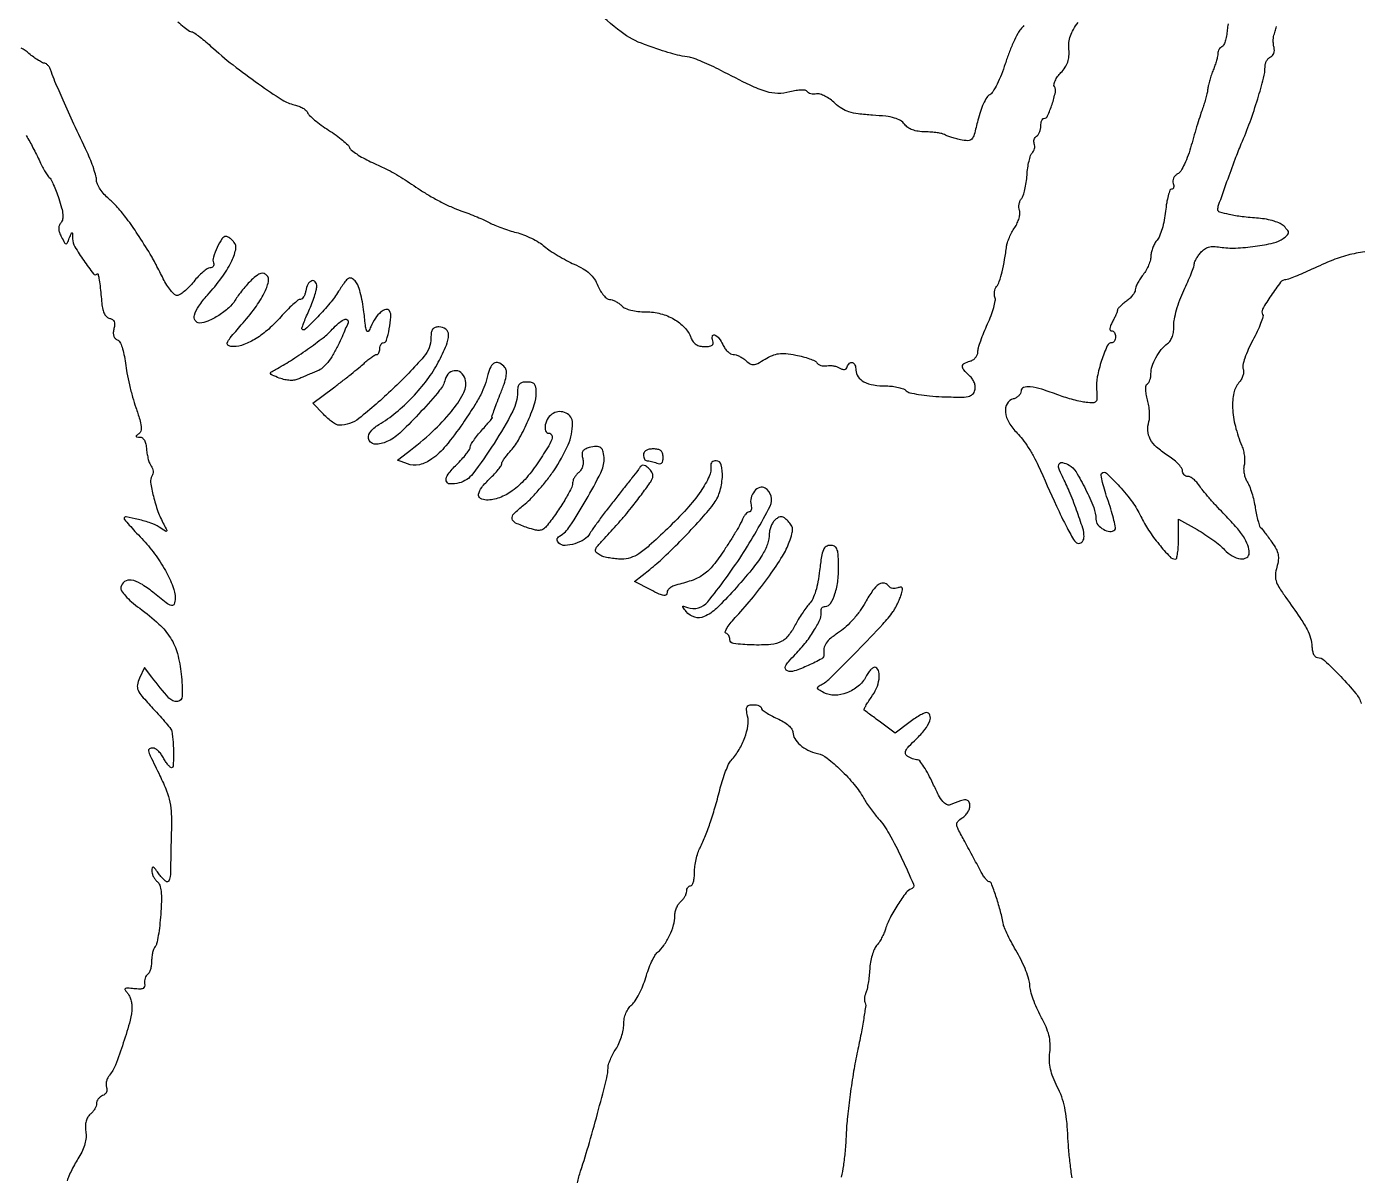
# Model space of a CAD drawing. Extents: x 0 to 1938, y 0 to 2000.
# Drawn here: x 338.2 to 676.5, y 871.1 to 1163.3 of the extents above; entities that cross this region are included whole.
import ezdxf

# ---------------------------------------------------------------- set-up
doc = ezdxf.new("R2010")
doc.units = 0

msp = doc.modelspace()

# ---------------------------------------------------------------- linework, layer by layer
for points in [[(591.652929, 1163.603172, -0.039622), (590.942176, 1162.707559, 0.067455), (590.129349, 1161.557652, 0.014246), (589.053186, 1159.341833, 0.014677), (587.945456, 1156.679433, 0.013457), (586.961105, 1153.879036, -0.016803), (585.981034, 1151.149329, -0.021221), (584.885393, 1148.700772, -0.019875), (583.82012, 1146.764281, -0.134994), (583.035757, 1146.019136, 0.132275), (582.288568, 1145.316862, 0.029284), (581.446975, 1143.757118, 0.028054), (580.647515, 1141.756443, 0.022158), (580.00373, 1139.515546, -0.008127), (579.070895, 1135.888021, -0.116101), (578.436153, 1134.723705, -0.225092), (577.496009, 1134.328762, -0.041499), (575.580172, 1134.575442, -0.011658), (574.327613, 1134.874435, -0.012251), (573.111051, 1135.227077, -0.011967), (572.078075, 1135.581554, -0.052348), (571.5, 1135.867314, 0.089734), (570.883778, 1136.116816, 0.015999), (569.654867, 1136.332487, 0.016837), (568.18061, 1136.492423, 0.014486), (566.622952, 1136.563223, -0.031981), (564.834193, 1136.707336, -0.052882), (563.367494, 1137.081845, -0.063387), (562.21407, 1137.685662, -0.082826), (561.36415, 1138.516673, 0.102171), (560.334331, 1139.449069, 0.064391), (558.837087, 1140.088371, 0.04116), (556.6253, 1140.519877, 0.012719), (553.241198, 1140.808095, -0.014074), (549.575622, 1141.130296, -0.048202), (547.240133, 1141.633337, -0.065721), (545.44749, 1142.476691, -0.045614), (543.679511, 1143.854928, 0.034798), (542.46435, 1144.845133, 0.036942), (541.14677, 1145.635517, 0.039745), (539.919625, 1146.135687, 0.117534), (539.018101, 1146.20215, -0.049422), (538.271974, 1146.156099, -0.053539), (537.551822, 1146.260595, -0.060172), (536.961794, 1146.490309, -0.1322), (536.611635, 1146.819371, 0.216568), (536.145258, 1147.13209, 0.046853), (535.152603, 1147.202176, 0.03812), (533.824489, 1147.069787, 0.021323), (532.238401, 1146.71811, -0.067942), (529.173512, 1146.332499, -0.07283), (526.192953, 1146.801037, -0.038391), (522.169348, 1148.399119, -0.006329), (514.703717, 1152.167699, 0.010047), (512.32299, 1153.347342, 0.010938), (509.96275, 1154.395905, 0.010466), (507.907532, 1155.20552, 0.051695), (506.703717, 1155.51423, -0.015784), (504.281075, 1155.953329, -0.01656), (501.92984, 1156.538657, -0.012696), (499.148663, 1157.406583, -0.004713), (495.280119, 1158.763335, -0.074607), (489.336446, 1161.977065, -0.03118), (482.394172, 1167.907445, -0.027458)], [(376.673084, 1164.49642, 0.01243), (378.284148, 1163.188756, 0.008329), (379.660856, 1162.163087, 0.157187), (380.166805, 1162, -0.152192), (380.665871, 1161.844491, -0.009636), (381.927279, 1160.937465, -0.013455), (383.404, 1159.768531, -0.009556), (384.997979, 1158.382861, 0.017097), (390.702218, 1153.573162, 0.013481), (397.184802, 1148.752938, 0.010751), (403.221372, 1144.703175, 0.088531), (406.26649, 1143.441469, -0.037877), (407.402658, 1143.100043, -0.04074), (408.445605, 1142.597433, -0.044456), (409.257063, 1142.018907, -0.124684), (409.656439, 1141.452922, 0.112269), (410.125542, 1140.752318, 0.015614), (411.441146, 1139.584501, 0.017221), (413.115379, 1138.284329, 0.013836), (415, 1137, -0.013718), (416.884298, 1135.716542, -0.017115), (418.557515, 1134.418989, -0.015468), (419.8726, 1133.254416, -0.112643), (420.339002, 1132.558958, 0.13376), (420.816572, 1131.907181, 0.020743), (422.120451, 1130.954455, 0.021866), (423.793674, 1129.93819, 0.017468), (425.677872, 1128.987799, -0.00356), (429.543995, 1127.170773, -0.017711), (431.670122, 1126.058777, -0.015057), (433.852775, 1124.728318, -0.0021), (438.274401, 1121.820456, 0.016154), (440.745486, 1120.293065, 0.011677), (443.590721, 1118.746207, 0.011816), (446.366215, 1117.40212, 0.025019), (448.587104, 1116.521947, -0.008904), (450.601351, 1115.797843, -0.007474), (452.710468, 1114.960663, -0.007555), (454.614381, 1114.137869, -0.020546), (455.927827, 1113.480378, 0.027093), (457.208154, 1112.860284, 0.011581), (458.979505, 1112.165702, 0.011419), (460.906394, 1111.510651, 0.014744), (462.704531, 1111.002586, -0.03217), (464.530682, 1110.417211, -0.021302), (466.544547, 1109.524828, -0.021463), (468.434785, 1108.485708, -0.038507), (469.872688, 1107.453672, 0.02698), (471.333867, 1106.353081, 0.012993), (473.313875, 1105.096137, 0.012843), (475.451851, 1103.889104, 0.017953), (477.425679, 1102.929851, -0.027593), (479.677285, 1101.781454, -0.05274), (481.313168, 1100.583194, -0.060184), (482.520141, 1099.187438, -0.049287), (483.456496, 1097.449878, 0.034047), (484.117067, 1096.12939, 0.042693), (484.909152, 1095.013402, 0.048314), (485.70993, 1094.234325, 0.170399), (486.377545, 1094, -0.081934), (487.057699, 1093.887791, -0.037542), (487.887615, 1093.534896, -0.035876), (488.72543, 1093.022582, -0.041237), (489.440476, 1092.416667, 0.091288), (490.404167, 1091.752653, 0.04307), (491.836077, 1091.253903, 0.036802), (493.619088, 1090.93771, 0.025491), (495.665112, 1090.833333, -0.063472), (499.371075, 1090.360982, -0.067455), (502.758514, 1088.975474, -0.072699), (505.439675, 1086.859594, -0.097863), (507.084676, 1084.25, 0.066601), (507.632767, 1083.247556, 0.091703), (508.379016, 1082.545985, 0.08757), (509.354638, 1082.13699, 0.055623), (510.582238, 1082, 0.029474), (511.816615, 1082.072827, 0.128807), (512.491658, 1082.337812, 0.224459), (512.74655, 1082.805578, 0.106333), (512.638374, 1083.5, -0.136898), (512.53061, 1084.639357, -0.473097), (513.089913, 1084.951624, -0.135211), (514.208273, 1084.113071, -0.05784), (515.181954, 1082.5, 0.046305), (515.729629, 1081.543621, 0.05051), (516.430208, 1080.734375, 0.056636), (517.170675, 1080.179415, 0.133284), (517.831774, 1080, -0.077646), (518.532937, 1079.890455, -0.034679), (519.402988, 1079.543659, -0.033265), (520.290833, 1079.041043, -0.038502), (521.059116, 1078.4465, 0.04984), (522.135337, 1077.651935, 0.153917), (523.005058, 1077.447442, 0.102531), (524.046174, 1077.745529, 0.015796), (525.927843, 1078.809925, -0.035412), (527.767878, 1079.757567, -0.067963), (529.365148, 1080.19803, -0.058794), (531.170657, 1080.226743, -0.020788), (533.734795, 1079.857234, -0.01832), (535.566011, 1079.445186, -0.023296), (537.218335, 1078.925819, -0.022249), (538.530101, 1078.377971, -0.145287), (539.057094, 1077.90762, 0.1188), (539.451307, 1077.51707, 0.063081), (540.083015, 1077.236296, 0.057315), (540.840718, 1077.10018, 0.056722), (541.612285, 1077.138853, -0.049726), (542.440606, 1077.191963, -0.035098), (543.368772, 1077.09367, -0.035568), (544.252058, 1076.871156, -0.060436), (544.940983, 1076.547991, 0.052635), (545.585474, 1076.23335, 0.125111), (546.11236, 1076.180452, 0.165003), (546.508827, 1076.384809, 0.111979), (546.774316, 1076.822949, -0.116658), (547.36139, 1077.771915, -0.288826), (548.125671, 1077.944561, -0.22336), (548.774834, 1077.302768, -0.088127), (549, 1076.035184, 0.158719), (549.546634, 1074.356546, 0.115584), (551.044312, 1073.066576, 0.080587), (553.47859, 1072.259741, 0.039827), (556.734259, 1072, -0.028362), (558.302801, 1071.910953, -0.030116), (559.819517, 1071.644922, -0.031573), (561.085871, 1071.25739, -0.106728), (561.808777, 1070.791223, 0.139512), (562.699368, 1070.295208, 0.016426), (564.946903, 1069.844101, 0.018378), (567.745683, 1069.482524, 0.013242), (570.888472, 1069.277176, 0.005963), (575.529482, 1069.152581, 0.05242), (577.573024, 1069.336646, 0.140418), (578.652485, 1069.889852, 0.14154), (579.271218, 1070.929136, 0.087423), (579.345598, 1071.841158, 0.066762), (579.120469, 1072.818705, 0.062118), (578.621454, 1073.768497, 0.056912), (577.891522, 1074.598171, -0.02894), (576.448679, 1076.064371, -0.189439), (576.106024, 1077.017661, -0.271834), (576.55464, 1077.73287, -0.056049), (578, 1078.289749, 0.080488), (578.765005, 1078.628088, 0.072558), (579.41537, 1079.200689, 0.075265), (579.855573, 1079.91261, 0.099892), (580.009769, 1080.65638, -0.069239), (580.158271, 1081.683714, -0.012875), (580.737009, 1083.505694, -0.013578), (581.532261, 1085.615484, -0.012025), (582.471761, 1087.76726, 0.01828), (583.368654, 1089.893576, 0.022925), (584.03507, 1091.926558, 0.021972), (584.43162, 1093.643487, 0.138234), (584.350116, 1094.529995, -0.074731), (584.203624, 1095.19374, -0.054507), (584.234531, 1095.949621, -0.054643), (584.427658, 1096.678687, -0.076361), (584.76249, 1097.262735, 0.089269), (585.456915, 1098.549382, 0.018372), (586.172607, 1101.037261, 0.018203), (586.817504, 1104.108596, 0.014002), (587.304293, 1107.5, -0.053319), (587.519645, 1108.458092, -0.021114), (588.008126, 1109.718045, -0.02061), (588.654829, 1111.045641, -0.024295), (589.377162, 1112.24228, 0.039476), (590.035884, 1113.412336, 0.040759), (590.494356, 1114.65914, 0.044175), (590.704908, 1115.799329, 0.115693), (590.592698, 1116.619028, -0.076866), (590.43584, 1117.344362, -0.055908), (590.478939, 1118.170037, -0.05588), (590.70398, 1118.966131, -0.076546), (591.086187, 1119.603849, 0.09316), (591.53822, 1120.417813, 0.022233), (591.963042, 1121.913763, 0.022093), (592.303853, 1123.704602, 0.020257), (592.497489, 1125.57115, -0.019047), (592.68417, 1127.414098, -0.022607), (593.00465, 1129.133788, -0.022188), (593.399442, 1130.539364, -0.117336), (593.815904, 1131.215904, 0.077519), (594.17236, 1131.704106, 0.061756), (594.397846, 1132.316909, 0.06269), (594.464544, 1132.955855, 0.086515), (594.353681, 1133.520704, -0.0855), (594.247037, 1134.058319, -0.078982), (594.321375, 1134.616506, -0.081466), (594.560931, 1135.109144, -0.100851), (594.931826, 1135.457866, 0.10606), (595.341311, 1135.850901, 0.051271), (595.686224, 1136.494274, 0.047594), (595.920822, 1137.267589, 0.049898), (596, 1138.059017, -0.039281), (596.05848, 1138.802251, -0.058445), (596.234739, 1139.429836, -0.076856), (596.49324, 1139.857229, -0.221893), (596.799112, 1140, 0.298402), (597.738373, 1140.615347, 0.023132), (598.863856, 1143.564391, 0.025455), (599.703025, 1146.627147, 0.194941), (599.457851, 1148.068198, -0.196532), (599.36017, 1148.653172, -0.053483), (599.669607, 1149.557972, -0.045582), (600.274598, 1150.596495, -0.033913), (601.115905, 1151.623375, 0.042513), (602.180174, 1152.968887, 0.063214), (602.843407, 1154.314359, 0.062905), (603.151435, 1155.787851, 0.041618), (603.146667, 1157.519041, -0.047528), (603.162753, 1159.298182, -0.055881), (603.523312, 1160.943987, -0.050748), (604.276064, 1162.590862, -0.030376), (605.476064, 1164.379731, 0.024195)], [(643.624551, 1164.009404, 0.025442), (643.406895, 1162.468965, -0.023335), (643.196145, 1160.930659, -0.032092), (642.855039, 1159.577721, -0.033329), (642.445814, 1158.546486, -0.203918), (642.026158, 1158.175386, 0.106314), (641.633861, 1157.943641, 0.070275), (641.301434, 1157.536788, 0.06598), (641.076747, 1157.024006, 0.070417), (641, 1156.481766, -0.053735), (640.924104, 1155.777599, -0.014987), (640.655089, 1154.700287, -0.014941), (640.27529, 1153.492025, -0.015181), (639.825836, 1152.3151, 0.016044), (639.360713, 1151.090809, 0.012675), (638.934324, 1149.739436, 0.012868), (638.602368, 1148.463652, 0.03082), (638.43973, 1147.5, -0.027231), (638.282314, 1146.524719, -0.010828), (637.965068, 1145.20625, -0.010678), (637.560607, 1143.795129, -0.013201), (637.121479, 1142.5, 0.010753), (636.579482, 1140.926842, 0.003253), (635.823857, 1138.51643, 0.003257), (635.011639, 1135.80219, 0.003539), (634.257585, 1133.151676, -0.01913), (633.452211, 1130.623087, -0.024759), (632.512989, 1128.377308, -0.024885), (631.565845, 1126.624368, -0.134332), (630.787238, 1125.886422, 0.075635), (630.165194, 1125.42085, 0.083468), (629.734317, 1124.805345, 0.090786), (629.552049, 1124.128702, 0.112587), (629.644227, 1123.484746, -0.056478), (629.791553, 1122.916247, -0.100895), (629.762532, 1122.436144, -0.147646), (629.567403, 1122.121184, -0.182735), (629.246892, 1122, 0.31199), (628.83853, 1121.717714, 0.023005), (628.394012, 1120.354063, 0.025535), (627.99304, 1118.544457, 0.01604), (627.701506, 1116.396811, -0.022056), (627.365267, 1114.125192, -0.023263), (626.83436, 1111.932678, -0.023702), (626.202345, 1110.096408, -0.089408), (625.561603, 1109.06807, 0.05453), (624.963536, 1108.241939, 0.036148), (624.458721, 1107.184487, 0.036265), (624.113732, 1106.071724, 0.057095), (624, 1105.078989, -0.067156), (623.858486, 1104.030123, -0.03154), (623.4125, 1102.733485, -0.030549), (622.765558, 1101.412535, -0.037523), (622, 1100.272871, 0.022637), (621.234482, 1099.203411, 0.02425), (620.5875, 1098.092814, 0.024753), (620.128731, 1097.091185, 0.095289), (620, 1096.421845, -0.12432), (619.845543, 1095.81024, -0.041955), (619.339063, 1095.034823, -0.038671), (618.610993, 1094.23708, -0.035694), (617.75, 1093.537447, 0.019496), (616.88584, 1092.88051, 0.025266), (616.150528, 1092.209768, 0.024462), (615.608311, 1091.606137, 0.159965), (615.464565, 1091.230743, -0.077364), (615.379694, 1090.818162, -0.012446), (615.072425, 1090.053718, -0.013498), (614.660456, 1089.165012, -0.011487), (614.179381, 1088.25, 0.025869), (613.712722, 1087.296844, 0.077275), (613.534073, 1086.5952, 0.170958), (613.638246, 1086.175994, 0.252305), (613.964816, 1086, -0.143424), (614.359575, 1085.884386, -0.099557), (614.695915, 1085.559375, -0.084069), (614.922536, 1085.073373, -0.067246), (615, 1084.5, -0.057502), (614.933802, 1083.926281, -0.076763), (614.738145, 1083.440625, -0.095686), (614.448627, 1083.115148, -0.164718), (614.10858, 1083, 0.297543), (612.893571, 1082.206737, 0.023623), (611.446938, 1078.440796, 0.030575), (610.352696, 1074.30059, 0.06942), (610.163378, 1071.075789, -0.015403), (610.271993, 1068.868769, -0.175293), (609.994731, 1068.055832, -0.227327), (609.298739, 1067.721352, -0.027315), (607.549621, 1067.81534, -0.026417), (606.152454, 1068.042421, -0.011163), (604.304323, 1068.487384, -0.011009), (602.347033, 1069.051502, -0.014127), (600.574634, 1069.66033, 0.013875), (596.233907, 1071.15383, 0.048127), (593.331442, 1071.764737, 0.104556), (591.637648, 1071.599779, 0.327332), (591, 1070.730131, -0.120773), (590.850156, 1070.118824, -0.075063), (590.4125, 1069.519333, -0.067999), (589.764557, 1069.022091, -0.065842), (589, 1068.710251, 0.204393), (587.437934, 1067.500399, 0.156882), (587.010327, 1065.361597, 0.105333), (587.920525, 1062.649474, 0.065864), (589.995957, 1060.003952, -0.03764), (591.311773, 1058.508284, -0.017309), (592.80287, 1056.382351, -0.017031), (594.22453, 1054.026616, -0.022586), (595.344318, 1051.787656, 0.002447), (599.984663, 1041.493218, 0.013068), (602.690706, 1035.955281, 0.016259), (604.574685, 1032.612053, 0.262041), (605.662347, 1032, 0.129936), (606.172427, 1032.134831, 0.100712), (606.606916, 1032.514062, 0.088703), (606.899029, 1033.081361, 0.074853), (606.999496, 1033.75, 0.078172), (606.6704, 1035.838175, 0.008512), (605.090836, 1040.459311, 0.011345), (603.233369, 1045.261474, 0.021375), (601.484104, 1049.03074, -0.035273), (600.597542, 1051.088912, -0.220033), (600.705785, 1052.201905, -0.334037), (601.528542, 1052.545806, -0.06071), (603.170743, 1051.908621, -0.135831), (604.954615, 1050.208355, -0.019798), (607.377814, 1045.770491, -0.021923), (609.438702, 1041.11007, -0.0934), (610, 1038.131465, 0.175665), (610.499727, 1036.752974, 0.092452), (611.922066, 1035.577032, 0.098899), (613.589851, 1035.044057, 0.228232), (614.801337, 1035.468004, 0.24519), (614.966043, 1035.992078, 0.011727), (614.589532, 1037.85099, 0.016955), (613.995294, 1040.11022, 0.01117), (613.166667, 1042.666667, -0.009862), (612.332403, 1045.217732, -0.015146), (611.721381, 1047.459923, -0.009541), (611.312672, 1049.316538, -0.250819), (611.455671, 1049.789004, -0.404863), (612.732728, 1049.809457, -0.019371), (616.023675, 1046.47406, -0.027232), (619.26797, 1042.50697, -0.047592), (621.434192, 1038.859661, 0.035862), (623.384653, 1035.393238, 0.024379), (626.063411, 1031.742022, 0.018282), (628.779806, 1028.634066, 0.206869), (630.246753, 1028, 0.350386), (630.543309, 1028.236903, 0.018989), (630.778734, 1029.496663, 0.022809), (630.945728, 1031.141727, 0.01389), (631, 1033.095022), (631, 1038.190044), (635.75, 1035.496774, -0.01586), (637.730036, 1034.289544, -0.013305), (639.751535, 1032.889138, -0.013514), (641.530594, 1031.509878, -0.035576), (642.702034, 1030.401752, 0.072746), (644.661641, 1028.805665, 0.101928), (646.787448, 1028.065326, 0.171537), (648.341518, 1028.392985, 0.261538), (649, 1029.565741, 0.093876), (648.628168, 1031.528737, 0.051369), (647.499764, 1033.711884, 0.035962), (645.508373, 1036.322777, 0.013696), (642.383659, 1039.671022, -0.007821), (640.554979, 1041.584937, -0.007509), (638.761635, 1043.580936, -0.007463), (637.233317, 1045.387977, -0.026771), (636.338817, 1046.605652, 0.037093), (635.636237, 1047.521853, 0.040343), (634.823985, 1048.29666, 0.044045), (634.026004, 1048.834581, 0.12695), (633.38499, 1049, -0.106573), (632.856564, 1049.113925, -0.099418), (632.406841, 1049.43694, -0.096004), (632.105353, 1049.919621, -0.091983), (632, 1050.487455, 0.163263), (631.754865, 1051.218182, 0.033201), (630.848292, 1052.265012, 0.031774), (629.580342, 1053.393283, 0.025143), (628.079293, 1054.449944, -0.042746), (625.44641, 1056.445407, -0.085819), (623.84068, 1058.490624, -0.1062), (623.214054, 1060.647258, -0.094907), (623.489099, 1062.965655, 0.067668), (623.662614, 1063.963304, 0.025176), (623.643684, 1065.389805, 0.024399), (623.466065, 1066.963391, 0.02706), (623.139264, 1068.457797, -0.022817), (622.802709, 1069.936598, -0.041111), (622.683644, 1071.173391, -0.052127), (622.767209, 1072.095657, -0.208625), (623.082777, 1072.551159, 0.119151), (623.434896, 1072.907074, 0.048529), (623.730566, 1073.525664, 0.044389), (623.932133, 1074.282853, 0.042889), (624, 1075.072586, -0.079771), (624.311471, 1077.012452, -0.045727), (625.258008, 1079.19145, -0.044742), (626.627424, 1081.234002, -0.061151), (628.218253, 1082.772289, 0.087781), (628.926887, 1083.534139, 0.059962), (629.446917, 1084.598885, 0.052801), (629.749987, 1085.898844, 0.040302), (629.812805, 1087.359386, -0.058599), (629.943887, 1089.004991, -0.020124), (630.505479, 1091.332132, -0.019683), (631.337188, 1093.872487, -0.021532), (632.344552, 1096.262993, 0.006692), (633.361634, 1098.489542, 0.008975), (634.219962, 1100.535867, 0.006595), (634.881462, 1102.261702, 0.088437), (635, 1102.926644, -0.099867), (635.107086, 1103.457443, -0.026927), (635.48406, 1104.233896, -0.026147), (636.017148, 1105.087767, -0.024431), (636.647864, 1105.901703, -0.060536), (637.613529, 1106.786587, -0.086961), (638.657213, 1107.287354, -0.074769), (639.925745, 1107.44626, -0.034071), (641.593484, 1107.291117, 0.04999), (645.499106, 1107.052666, 0.02443), (650.47446, 1107.490476, 0.022463), (655.149746, 1108.348665, 0.103291), (657.638168, 1109.496866, 0.024067), (658.70213, 1110.368367, 0.195463), (658.970803, 1110.924098, 0.190158), (658.779373, 1111.518511, 0.022612), (657.835779, 1112.567388, 0.088381), (656.84917, 1113.266788, 0.033927), (655.277856, 1113.880833, 0.031062), (653.376421, 1114.351398, 0.02683), (651.335779, 1114.611657, -0.011626), (647.159469, 1115.015751, -0.022941), (643.87296, 1115.56497, -0.021234), (641.476823, 1116.186816, -0.331643), (641.004358, 1116.829455, -0.083153), (641.193321, 1117.914496, -0.001276), (643.326191, 1123.926795, -0.003794), (645.418415, 1129.639983, -0.011362), (646.96621, 1133.5, 0.013909), (649.174462, 1139.089353, 0.012617), (651.146319, 1144.976253, 0.011422), (652.630781, 1150.234828, 0.063156), (653, 1153.146219, -0.066827), (653.103716, 1153.918764, -0.062341), (653.408163, 1154.65641, -0.066582), (653.858081, 1155.249579, -0.106021), (654.389492, 1155.595968, 0.11999), (654.898118, 1155.947868, 0.095219), (655.240876, 1156.523784, 0.083747), (655.373815, 1157.254846, 0.067239), (655.276768, 1158.049639, -0.040572), (655.127291, 1158.896644, -0.029434), (655.09403, 1159.854071, -0.029956), (655.17141, 1160.772866, -0.055681), (655.35992, 1161.495554, 0.015989), (655.579414, 1162.12722, 0.016609), (655.755052, 1162.763719, 0.016533), (655.870102, 1163.322764, 0.066454)], [(603.940589, 870.780578, -0.007431), (603.456172, 874.492868, -0.007375), (603.0694, 878.342098, -0.010922), (602.854016, 881.726637, 0.015291), (602.575335, 885.575016, 0.027923), (602.077915, 888.682985, 0.032411), (601.305439, 891.376116, 0.032613), (600.192663, 893.941061, -0.024486), (599.118106, 896.311709, -0.040581), (598.478974, 898.411301, -0.044023), (598.218723, 900.459444, -0.036058), (598.293074, 902.665817, 0.037214), (598.364847, 904.952397, 0.050235), (598.069315, 906.999156, 0.043699), (597.329696, 909.150561, 0.020492), (596.023409, 911.790803, -0.02098), (594.97914, 913.906652, -0.019274), (594.083383, 916.162598, -0.019686), (593.441822, 918.236113, -0.058134), (593.227321, 919.709569, 0.065909), (592.985725, 921.206143, 0.020124), (592.236868, 923.378803, 0.019762), (591.193079, 925.769351, 0.020391), (589.973733, 928.044549, -0.01028), (588.732539, 930.252131, -0.011314), (587.623823, 932.440173, -0.010778), (586.761268, 934.346918, -0.054885), (586.424741, 935.459966, 0.019554), (585.657876, 938.840813, 0.016104), (584.584676, 942.380776, 0.007842), (583.439788, 945.594328, 0.312864), (582.854927, 946, -0.204452), (582.498656, 946.152036, -0.024965), (581.930206, 946.807812, -0.026318), (581.306788, 947.696673, -0.018827), (580.701776, 948.75, 0.002005), (579.969727, 950.129983, 0.00072), (578.916518, 952.089506, 0.000714), (577.75592, 954.234048, 0.000847), (576.653039, 956.256829, -0.006428), (575.004683, 959.362023, -0.092921), (574.649977, 960.551322, -0.222642), (574.932586, 961.366813, -0.060276), (576.024504, 962.247376, 0.06094), (576.780172, 962.858427, 0.050832), (577.419698, 963.669789, 0.052943), (577.855192, 964.548453, 0.088822), (578, 965.357178, 0.138644), (577.71383, 966.369375, 0.248895), (576.988953, 966.795903, 0.095167), (575.590029, 966.590506, 0.01448), (572.941134, 965.57981, -0.22303), (572.042857, 965.620633, -0.102303), (571.116019, 966.382771, -0.049679), (570.03825, 968.029836, -0.011911), (568.596736, 970.966356, 0.01466), (567.445559, 973.279201, 0.02158), (566.289996, 975.232115, 0.017898), (565.244137, 976.718204, 0.231114), (564.655602, 977.015313, -0.056399), (564.112353, 977.084087, -0.025507), (563.423699, 977.289297, -0.024863), (562.711286, 977.582411, -0.031079), (562.084651, 977.926521, -0.185984), (561.614374, 978.559857, -0.189218), (561.695013, 979.339435, -0.072086), (562.490391, 980.451179, -0.012433), (564.334651, 982.279285, 0.036503), (566.532304, 984.677975, 0.075081), (567.792145, 986.884298, 0.171509), (567.834794, 988.342468, 0.325939), (566.933278, 989, 0.116674), (566.329513, 988.857168, 0.015609), (565.17138, 988.23076, 0.017349), (563.825997, 987.384042, 0.013797), (562.433278, 986.381311), (559, 983.762622), (555.25, 986.553004, -0.000056), (553.787108, 987.641801, -0.000082), (552.496079, 988.603239, -0.000041), (551.399494, 989.420291, -0.001396), (551.140909, 989.614118, -0.355543), (551.084728, 989.84214, -0.013636), (551.506846, 990.675394, -0.019049), (552.108179, 991.691733, -0.011604), (552.890909, 992.846795, 0.048648), (554.227215, 995.172297, 0.068725), (554.902868, 997.460613, 0.090495), (554.845438, 999.335126, 0.204297), (554.042588, 1000.473679, 0.265632), (553.566365, 1000.490021, 0.068765), (552.918389, 1000.025189, 0.05139), (552.213875, 999.203063, 0.032154), (551.55998, 998.115988, -0.101664), (549.615323, 995.710622, -0.081429), (546.728084, 994.035256, -0.085024), (543.582058, 993.418316, -0.129568), (540.889065, 994.05937, -0.012504), (539.562607, 994.812529, -0.212841), (539.281906, 995.214182, -0.298693), (539.443024, 995.60617, -0.022529), (540.468068, 996.242068, 0.068925), (542.646057, 997.890367, 0.002974), (549.400935, 1004.727083, 0.004307), (555.875054, 1011.473355, 0.03783), (558.477982, 1014.68837, 0.026224), (559.01205, 1015.554559, 0.014082), (559.582985, 1016.673207, 0.013987), (560.102486, 1017.849811, 0.021263), (560.480699, 1018.901272, 0.017407), (560.828069, 1020.166438, 0.168582), (560.772844, 1020.712039, 0.331873), (560.426561, 1020.898984, 0.055197), (559.647424, 1020.694946, -0.061836), (558.997943, 1020.534014, -0.069713), (558.355548, 1020.546751, -0.079857), (557.817923, 1020.723959, -0.135685), (557.473008, 1021.043674, 0.203362), (556.313091, 1021.864713, 0.202514), (554.913973, 1021.603021, 0.093461), (553.26478, 1020.000943, 0.028777), (551.427057, 1017.043312, -0.031054), (550.095099, 1014.921263, -0.023824), (548.394244, 1012.775503, -0.024312), (546.568415, 1010.879335, -0.042795), (544.864645, 1009.529124, 0.02176), (542.651186, 1007.921633, 0.073539), (541.433215, 1006.620382, 0.107575), (540.894626, 1005.314629, 0.082544), (540.875789, 1003.76737, -0.316151), (540.339714, 1002.685027, -0.019095), (536.910548, 1000.984676, -0.022331), (533.345729, 999.571245, -0.176611), (531.598474, 999.600586, -0.212606), (531.097747, 1000.101295, -0.206661), (531.127196, 1000.816665, -0.069252), (531.874396, 1001.939878, -0.011581), (533.640365, 1003.841399, 0.026361), (536.342025, 1006.928545, 0.031896), (538.522923, 1010.099837, 0.033361), (539.967338, 1012.929649, 0.151225), (540.159333, 1014.75, -0.106478), (540.167466, 1015.226595, -0.121148), (540.373986, 1015.632812, -0.11805), (540.750553, 1015.904112, -0.097635), (541.236926, 1016, 0.261166), (542.57752, 1016.751494, 0.060347), (543.693173, 1019.194381, 0.04857), (544.431674, 1022.64574, 0.034177), (544.612003, 1026.614534, 0.012549), (544.48194, 1029.321096, 0.083928), (544.161977, 1030.625316, 0.182362), (543.541893, 1031.266335, 0.110759), (542.5, 1031.5, 0.142052), (541.431704, 1031.190242, 0.152627), (540.730524, 1030.363575, 0.063494), (540.254492, 1028.668073, 0.009264), (539.795604, 1025.112995, -0.018321), (539.371014, 1022.235137, -0.029327), (538.77658, 1019.82441, -0.034944), (538.03703, 1017.919116, -0.075065), (537.162578, 1016.612995, 0.025425), (536.30721, 1015.574439, 0.012521), (535.322455, 1014.174713, 0.01239), (534.370333, 1012.667046, 0.017651), (533.606623, 1011.279644, -0.028276), (532.853193, 1009.977183, -0.025826), (531.936183, 1008.726361, -0.02673), (530.999282, 1007.695539, -0.072187), (530.205198, 1007.109818, -0.105092), (527.385602, 1006.292977, -0.026444), (522.578001, 1006.198298, -0.02), (517.898909, 1006.541331, -0.38144), (517, 1007.5482, 0.074735), (516.92227, 1008.065334, 0.067213), (516.694999, 1008.557492, 0.070385), (516.358588, 1008.950968, 0.100621), (515.961698, 1009.179434, -0.436821), (515.78955, 1009.559433, -0.039582), (516.325373, 1010.595117, -0.031854), (517.299092, 1011.95832, -0.017183), (518.657782, 1013.512767, 0.017345), (522.961392, 1018.439652, 0.016011), (527.034358, 1023.783277, 0.016159), (530.346832, 1028.763507, 0.051957), (532.079224, 1032.342546, 0.016597), (532.765047, 1034.455981, 0.085558), (532.899477, 1035.674334, 0.126523), (532.591234, 1036.628338, 0.05535), (531.754635, 1037.673937, 0.034206), (530.821888, 1038.487103, 0.134395), (530.120182, 1038.768546, 0.15371), (529.428052, 1038.634875, 0.049267), (528.550188, 1038.041653, 0.07214), (527.956508, 1037.383632, 0.044598), (527.455368, 1036.468203, 0.043821), (527.114199, 1035.452828, 0.05921), (527, 1034.491862, -0.086095), (526.539844, 1031.839312, -0.053502), (525.161068, 1028.988203, -0.033499), (522.56897, 1025.390251, -0.009428), (518.056025, 1020.141238, -0.018883), (513.569051, 1015.483764, -0.08656), (510.469327, 1013.392172, -0.180327), (508.038112, 1013.236164, -0.149903), (505.872445, 1014.687231, -0.006978), (505.081985, 1015.687183, -0.242187), (505.03003, 1015.973117, -0.418141), (505.225594, 1016.075731, -0.012358), (506.193044, 1015.740472, 0.321711), (511.340528, 1017.133012, 0.026753), (519.977661, 1028.964387, 0.027162), (527.195986, 1041.490411, 0.386926), (525.931837, 1046.059944, 0.228308), (524.580758, 1046.214098, 0.136654), (523.225964, 1045.273363, 0.110535), (522.356585, 1043.570542, 0.127142), (522.358494, 1041.75, -0.049066), (522.463842, 1041.07984, -0.082153), (522.403605, 1040.514062, -0.120116), (522.194718, 1040.139825, -0.208604), (521.874156, 1040, 0.154967), (521.463055, 1039.86945, 0.056188), (521.00042, 1039.457727, 0.048995), (520.561747, 1038.860341, 0.041185), (520.217776, 1038.153965, -0.035984), (519.716497, 1037.09679, -0.005381), (518.535847, 1035.060646, -0.006026), (517.084084, 1032.683607, -0.005164), (515.5, 1030.215818, -0.023999), (512.758558, 1026.447793, -0.06485), (510.375226, 1024.162928, -0.071299), (507.623518, 1022.686588, -0.033799), (503.75, 1021.562231, 0.048039), (502.697907, 1021.224132, 0.059369), (501.807813, 1020.707931, 0.070772), (501.201805, 1020.101866, 0.162417), (501, 1019.496999, -0.20951), (500.749462, 1018.92533, -0.231703), (500.174622, 1018.754207, -0.068728), (499.036415, 1019.110385, -0.009993), (496.857774, 1020.19115), (492.715548, 1022.350199), (496.607774, 1025.396961, 0.023773), (500.201609, 1028.496543, 0.009334), (504.863465, 1033.088966, 0.009432), (509.424325, 1037.932306, 0.01969), (512.75, 1041.903755, 0.087717), (514.34751, 1044.951653, 0.061133), (515.06602, 1048.776943, 0.074416), (514.796394, 1051.94121, 0.347346), (513.456163, 1053, 0.081728), (512.881477, 1052.905432, 0.10591), (512.4238, 1052.632812, 0.119699), (512.154914, 1052.226209, 0.126315), (512.109676, 1051.75, -0.149159), (511.728057, 1049.033081, -0.041613), (509.57408, 1045.261103, -0.03363), (506.023361, 1040.772595, -0.017927), (501.080897, 1035.6995, -0.006872), (496.484892, 1031.427777, -0.037651), (493.808679, 1029.351467, -0.070182), (491.695158, 1028.344994, -0.076222), (489.445219, 1028, -0.024613), (487.937244, 1028.074276, -0.021128), (486.364118, 1028.297057, -0.021665), (484.95166, 1028.6222, -0.055511), (483.978966, 1029.011257, -0.061284), (482.99496, 1029.704596, -0.278517), (482.801981, 1030.34822, -0.115139), (483.259461, 1031.224318, -0.008481), (485.073068, 1033.261257, 0.001722), (488.484614, 1036.990169, 0.008843), (490.332592, 1039.097794, 0.010285), (491.98137, 1041.130046, 0.002876), (494.475516, 1044.37527, 0.008086), (496.657038, 1047.34633, 0.077114), (497.358422, 1048.750479, 0.183715), (497.302569, 1049.782886, 0.092289), (496.552852, 1050.87527, 0.037369), (495.797458, 1051.525283, 0.100072), (495.157181, 1051.823879, 0.158956), (494.632558, 1051.782673, 0.14717), (494.213836, 1051.439964, -0.016009), (493.709596, 1050.740585, -0.000926), (492.094064, 1048.652699, -0.001408), (490.158763, 1046.175523, -0.001034), (488, 1043.439964, 0.00378), (485.815263, 1040.640006, 0.004509), (483.7994, 1037.966238, 0.003912), (482.138807, 1035.684745, 0.02916), (481.423489, 1034.551485, -0.126541), (479.971733, 1033.013263, -0.064495), (477.54409, 1031.888851, -0.067172), (475.072475, 1031.462549, -0.208457), (473.532326, 1032.067674, -0.066645), (473.154749, 1032.561984, -0.154707), (473.057559, 1033.013031, -0.159737), (473.238668, 1033.427968, -0.072345), (473.698239, 1033.813501, 0.1092), (476.340683, 1036.381501, 0.014529), (480.454478, 1043.044962, 0.014112), (484.182992, 1049.938414, 0.117433), (485, 1053.369053, 0.050762), (484.808619, 1055.249291, 0.178587), (484.176926, 1056.265145, 0.179666), (483.039734, 1056.623772, 0.051478), (481.183133, 1056.337639, 0.054264), (480.163754, 1055.949047, 0.144189), (479.604, 1055.418065, 0.141892), (479.416314, 1054.66246, 0.051913), (479.573877, 1053.561674, -0.062917), (479.694463, 1052.563598, -0.0688), (479.555635, 1051.59814, -0.07166), (479.168853, 1050.739591, -0.078089), (478.564286, 1050.053352, 0.046988), (477.965751, 1049.453341, 0.041137), (477.459509, 1048.725975, 0.043287), (477.112108, 1047.986677, 0.08842), (477, 1047.357683, -0.122066), (476.651726, 1045.952364, -0.013144), (474.99706, 1043.009073, -0.016452), (472.897343, 1039.742838, -0.016881), (470.604479, 1036.650367, -0.054915), (469.663917, 1035.702395, -0.137262), (468.776097, 1035.319911, -0.095069), (467.612864, 1035.384659, -0.018402), (465.580832, 1035.973323, -0.025881), (462.502912, 1037.168993, -0.246537), (461.660061, 1038.243661, -0.250059), (462.071921, 1039.536462, -0.026528), (464.530816, 1041.68991, 0.033173), (466.187191, 1043.179848, 0.013264), (468.257652, 1045.422937, 0.013058), (470.36936, 1047.967217, 0.016064), (472.198301, 1050.452003, 0.047201), (475.850928, 1057.011894, 0.105883), (476.993013, 1062.567614, 0.287477), (475.362865, 1065.121575, 0.237902), (472.078141, 1065.04182, 0.125096), (470.798716, 1063.872894, 0.093), (470.057364, 1062.100352, 0.135513), (470.144844, 1060.612244, 0.32107), (471, 1060, -0.315214), (471.70304, 1059.507888, -0.181619), (471.692301, 1058.428032, -0.047736), (470.614543, 1056.277989, -0.007176), (467.99026, 1052.223272, -0.035646), (464.916396, 1048.262894, -0.054674), (461.683978, 1045.368603, -0.064827), (458.382536, 1043.601058, -0.090768), (455.098871, 1043, -0.1419), (453.598843, 1043.434456, -0.300963), (453.124762, 1044.489584, -0.129883), (453.892472, 1046.205388, -0.031955), (456, 1048.5, 0.013776), (457.149, 1049.663184, 0.018557), (458.11875, 1050.780966, 0.015813), (458.847378, 1051.747689, 0.15478), (459, 1052.228905, -0.126972), (459.118675, 1052.688697, -0.021197), (459.597396, 1053.473782, -0.022055), (460.255054, 1054.368119, -0.017966), (461.03369, 1055.266537, 0.057934), (463.220659, 1058.239183, 0.024067), (465.483625, 1062.689503, 0.023108), (467.269873, 1067.212987, 0.08414), (467.7662, 1070.25, 0.036777), (467.653506, 1071.666139, 0.141634), (467.285806, 1072.458821, 0.162452), (466.58565, 1072.871866, 0.052772), (465.375, 1073, 0.051403), (464.185488, 1072.877388, 0.154887), (463.483227, 1072.48202, 0.145325), (463.111388, 1071.735406, 0.043388), (463, 1070.454194, -0.121699), (461.798159, 1065.589569, -0.021524), (457.032238, 1057.407791, -0.019395), (451.622536, 1049.655865, -0.168377), (448.176784, 1047.35322, -0.073511), (445.828222, 1047.096874, -0.361537), (444.908547, 1047.923008, -0.202676), (445.338962, 1049.575259, -0.036577), (447.498053, 1051.998113, 0.014741), (448.8392, 1053.376962, 0.019519), (449.971303, 1054.712817, 0.0172), (450.815436, 1055.871549, 0.149908), (451, 1056.473306, -0.132798), (451.162009, 1057.072533, -0.017946), (451.864691, 1058.183457, -0.019657), (452.816449, 1059.463943, -0.015414), (453.943629, 1060.777139, 0.005274), (455.049257, 1062.013587, 0.009509), (455.925044, 1063.053285, 0.0049), (456.60163, 1063.905151, 0.624242), (456.555263, 1064, -0.512677), (456.46956, 1064.119208, -0.002778), (457.004028, 1065.681069, -0.008023), (457.680947, 1067.527983, -0.004671), (458.549182, 1069.722787, 0.012833), (459.590911, 1072.487253, 0.038969), (460.100828, 1074.428987, 0.061112), (460.179308, 1075.808223, 0.158173), (459.815103, 1076.722787, 0.0994), (458.496801, 1077.788681, 0.221996), (457.23851, 1077.845177, 0.177867), (456.183933, 1076.874317, 0.064703), (455.485205, 1074.93264, -0.030979), (454.717394, 1072.243697, -0.034121), (453.642408, 1069.758792, -0.024064), (451.943665, 1066.823477, -0.007121), (449.067665, 1062.5, -0.021584), (444.796695, 1056.815936, -0.062777), (441.235105, 1053.445335, -0.101321), (438.049627, 1051.982438, -0.14933), (435, 1052.189861), (432.5, 1053.14339), (435, 1055.056917, 0.021943), (441.382138, 1060.40173, 0.036767), (446.181243, 1065.489151, 0.044263), (449.205625, 1069.964649, 0.163179), (449.816109, 1073.276262, 0.148405), (448.973113, 1075.08628, 0.193211), (447.34885, 1075.888095, 0.199153), (445.659216, 1075.335046, 0.155076), (444.633344, 1073.675264, -0.113037), (443.215284, 1070.890684, -0.012451), (438.456938, 1065.47681, -0.014524), (433.417758, 1060.331629, -0.074623), (430.171859, 1058.02516, -0.096952), (427.152008, 1057.171412, -0.29048), (425.336412, 1058.123978, -0.299712), (425.457409, 1060.132565, -0.098992), (427.767228, 1062.203427, 0.038894), (432.106953, 1065.245024, 0.03008), (436.336738, 1069.179179, 0.030132), (440.054987, 1073.582844, 0.039559), (442.857582, 1078.034382, 0.01936), (444.919346, 1082.367717, 0.0968), (445.483691, 1084.984868, 0.240991), (444.786988, 1086.414066, 0.162471), (443.031385, 1087, 0.076295), (442.047601, 1086.849005, 0.161882), (441.430085, 1086.402943, 0.121862), (441.097141, 1085.573503, 0.034812), (441, 1084.179971, -0.182985), (439.216734, 1079.470415, -0.021488), (431.290569, 1071.245462, -0.022003), (422.678653, 1063.738918, -0.169838), (417.706963, 1062, -0.125711), (417.023533, 1062.174589, -0.027167), (415.978013, 1062.822154, -0.026726), (414.817112, 1063.727425, -0.022772), (413.69274, 1064.798822), (411.011299, 1067.597645), (416.255649, 1071.547922, 0.003988), (418.44607, 1073.225394, 0.003577), (420.690845, 1074.999008, 0.003587), (422.682864, 1076.619808, 0.011218), (423.989782, 1077.7491, -0.014042), (424.998816, 1078.611091, -0.018291), (425.971504, 1079.338798, -0.016092), (426.81076, 1079.880948, -0.136175), (427.239782, 1080, 0.188971), (427.530062, 1080.113772, 0.088892), (427.776686, 1080.440625, 0.068709), (427.943946, 1080.925961, 0.048708), (428, 1081.5, -0.057319), (428.065987, 1082.073726, -0.07661), (428.261058, 1082.559375, -0.095581), (428.549692, 1082.884869, -0.165169), (428.888709, 1083, 0.332126), (429.703945, 1083.608663, 0.023954), (430.415777, 1086.51442, 0.027746), (430.830301, 1089.524187, 0.160088), (430.459476, 1091.065568, 0.319496), (429.566648, 1091.441715, 0.121569), (428.289375, 1090.806166, 0.071203), (426.881574, 1089.217039, 0.045692), (425.71681, 1087.041097, -0.048606), (425.101421, 1085.907361, -0.583676), (424.706904, 1085.939108, -0.078424), (424.400994, 1087.013815, -0.003585), (423.966876, 1090.818395, 0.019051), (423.591666, 1093.396204, 0.023355), (423.038463, 1095.765953, 0.024058), (422.39267, 1097.687976, 0.103655), (421.736505, 1098.692066, 0.085207), (420.77873, 1099.369194, 0.256611), (420.006899, 1099.32516, 0.10261), (419.146854, 1098.501358, 0.00983), (417.541428, 1096.065627, -0.033251), (415.323984, 1093.021617, -0.018071), (412.229259, 1089.578698, -0.008964), (409.071029, 1086.425876, -0.408722), (408.232918, 1086.433749, -0.287485), (408.180316, 1086.663021, -0.005029), (408.629587, 1087.915524, -0.010981), (409.214572, 1089.395485, -0.006887), (409.960267, 1091.101104, 0.013734), (410.725868, 1092.919694, 0.014472), (411.376259, 1094.746366, 0.014231), (411.845313, 1096.349426, 0.06113), (411.978038, 1097.333333, 0.166955), (411.600075, 1098.478164, 0.341025), (410.738884, 1098.710714, 0.170794), (409.726522, 1097.80127, 0.088853), (409.180449, 1096.171672, -0.045109), (408.980376, 1095.340627, -0.05949), (408.645043, 1094.637929, -0.073172), (408.233619, 1094.159432, -0.18056), (407.806521, 1094, 0.170323), (407.206478, 1093.789491, 0.013794), (405.912525, 1092.694279, 0.017331), (404.415056, 1091.257692, 0.012425), (402.839492, 1089.554994, -0.031337), (399.75481, 1086.464405, -0.040411), (396.545856, 1084.060585, -0.046113), (393.480761, 1082.503677, -0.094738), (390.846362, 1082, -0.095367), (389.535677, 1082.252287, -0.402374), (389.23588, 1082.914039, -0.089514), (389.990364, 1084.237046, -0.006239), (392.789665, 1087.498387, 0.020671), (396.311636, 1091.849688, 0.042222), (398.623786, 1095.581266, 0.057852), (399.701301, 1098.490165, 0.261896), (399.231056, 1100.168944, 0.117575), (398.503686, 1100.616223, 0.158927), (397.736815, 1100.61778, 0.089176), (396.790692, 1100.111827, 0.021001), (395.4262, 1098.936756, 0.020242), (394.312481, 1097.80502, 0.013117), (393.114159, 1096.412731, 0.013192), (392.013504, 1094.988831, 0.024253), (391.206893, 1093.766158, -0.080038), (389.632445, 1091.875557, -0.036743), (387.059004, 1089.946691, -0.036329), (384.304683, 1088.452281, -0.106524), (382.20586, 1088, -0.260661), (381.085682, 1088.626543, -0.209223), (380.892155, 1090.016418, -0.08486), (381.962385, 1092.269465, -0.030126), (384.193723, 1095.068566, 0.024058), (387.788972, 1099.468104, 0.043532), (390.218276, 1103.430242, 0.056647), (391.387347, 1106.634554, 0.236621), (390.936756, 1108.576205, 0.032269), (390.421735, 1109.121079, 0.034566), (389.851981, 1109.58176, 0.036896), (389.31123, 1109.903757, 0.11635), (388.903235, 1110, 0.256678), (387.903539, 1109.450603, 0.031306), (386.653797, 1107.180203, 0.033768), (385.693063, 1104.725714, 0.163532), (385.720539, 1103.25, -0.10178), (385.787678, 1102.773394, -0.139475), (385.64395, 1102.367179, -0.138936), (385.307348, 1102.096397, -0.10067), (384.833333, 1101.999971, 0.150033), (384.147834, 1101.789523, 0.026954), (383.071331, 1100.971833, 0.026964), (381.874311, 1099.840003, 0.021505), (380.707368, 1098.499971, -0.023068), (379.533143, 1097.160049, -0.028324), (378.314312, 1096.028116, -0.028845), (377.209583, 1095.215614, -0.145123), (376.482362, 1095, -0.186417), (375.797584, 1095.2645, -0.035462), (374.857339, 1096.248437, -0.033502), (373.866235, 1097.622655, -0.025292), (372.961791, 1099.25, 0.003991), (372.072601, 1101.023815, 0.003638), (371.127718, 1102.839063, 0.003639), (370.259622, 1104.449139, 0.011776), (369.650499, 1105.5, 0.007688), (366.436616, 1110.578217, 0.015624), (363.727007, 1114.447951, 0.019753), (361.348297, 1117.379826, 0.037563), (359.178436, 1119.503309, -0.034496), (357.962148, 1120.679103, -0.03566), (356.933666, 1121.99864, -0.038106), (356.217838, 1123.264653, -0.110048), (356, 1124.242402, 0.066259), (355.851633, 1125.357089, 0.014808), (355.293838, 1127.197631, 0.015119), (354.516276, 1129.300888, 0.0141), (353.596044, 1131.403509, -0.002167), (350.262263, 1138.551384, -0.00363), (347.529862, 1144.591693, -0.003449), (345.439289, 1149.393057, -0.025112), (344.569455, 1151.75, 0.039406), (344.223423, 1152.61109, 0.049562), (343.767105, 1153.339063, 0.057995), (343.275307, 1153.841377, 0.171687), (342.826968, 1154, -0.121795), (342.254058, 1154.141656, -0.01827), (341.21861, 1154.736339, -0.019614), (340.026372, 1155.5469, -0.015801), (338.809684, 1156.506687, 0.04687), (336.861239, 1157.856444, 0.103636)], [(338.127078, 1135.645127, -0.014465), (339.854885, 1132.536868, -0.010636), (341.594661, 1129, 0.011599), (342.275204, 1127.623198, 0.014541), (342.972097, 1126.38125, 0.012732), (343.606854, 1125.381925, 0.101213), (343.994701, 1125, -0.132916), (344.374575, 1124.575988, -0.010831), (345.021622, 1123.217825, -0.013953), (345.723296, 1121.534968, -0.010274), (346.409438, 1119.63515, -0.014949), (347.138045, 1117.247156, -0.04449), (347.439504, 1115.564965, -0.069061), (347.379005, 1114.34376, -0.127007), (346.957734, 1113.449072, 0.081533), (346.519772, 1112.701623, 0.101157), (346.387091, 1111.908164, 0.079944), (346.569665, 1110.986177, 0.034102), (347.087649, 1109.836227, 0.008098), (347.901373, 1108.373227, 0.226574), (348.251554, 1108.132943, 0.335518), (348.568011, 1108.302418, 0.01481), (349.086758, 1109.522304, -0.002826), (349.615038, 1110.852239, -0.349693), (349.762498, 1110.935544, -0.355849), (349.874211, 1110.810331, -0.002866), (349.929715, 1109.387505, 0.124497), (350.508111, 1107.383463, 0.01916), (352.751463, 1103.860413, 0.01398), (355.215176, 1100.504594, 0.451063), (356.115312, 1100.448645, -0.562428), (356.386389, 1100.382517, -0.0359), (356.619489, 1099.409302, -0.014384), (356.888083, 1097.425131, -0.001702), (357.342727, 1093, 0.032528), (357.595782, 1091.470953, 0.063466), (358.025597, 1090.314369, 0.086202), (358.614808, 1089.546577, 0.138709), (359.345764, 1089.176557, -0.092615), (360.067053, 1088.890428, -0.155371), (360.483389, 1088.396303, -0.117926), (360.602684, 1087.643308, -0.04209), (360.426228, 1086.562092, 0.04686), (360.270108, 1085.544627, 0.087724), (360.366526, 1084.720033, 0.111947), (360.71024, 1084.111804, 0.117298), (361.277562, 1083.723731, -0.17844), (361.907398, 1083.171801, -0.041046), (362.48794, 1081.857774, -0.03448), (362.982279, 1080.036487, -0.01978), (363.337275, 1077.787408, 0.018707), (363.724268, 1075.300994, 0.009931), (364.379273, 1072.252968, 0.00987), (365.173401, 1069.159403, 0.015088), (365.995091, 1066.514267, -0.009825), (366.969474, 1063.490302, -0.044568), (367.342404, 1061.678406, -0.089746), (367.26787, 1060.535151, -0.19259), (366.759769, 1059.830367, 0.020218), (366.170618, 1059.422036, 0.31215), (366.097227, 1059.19995, 0.307631), (366.279273, 1059.050328, 0.019884), (367, 1059.013325, -0.160056), (367.647736, 1058.792217, -0.105802), (368.166804, 1058.1927, -0.073175), (368.530771, 1057.215953, -0.035129), (368.718325, 1055.888642, 0.025502), (368.873627, 1054.612884, 0.024898), (369.158768, 1053.349141, 0.025706), (369.520903, 1052.267606, 0.079724), (369.911122, 1051.607091, -0.088017), (370.222541, 1051.059566, -0.069469), (370.360103, 1050.390736, -0.069164), (370.309416, 1049.706793, -0.085581), (370.071159, 1049.115138, 0.178485), (369.747891, 1047.523054, 0.021967), (370.453544, 1043.984808, 0.026421), (371.615845, 1040.140561, 0.036255), (373.084894, 1036.841373, -0.004643), (373.883215, 1035.315811, -0.396584), (373.81647, 1035.085689, -0.281735), (373.532243, 1035.090194, -0.003338), (371.898976, 1036.14112, 0.062669), (369.809053, 1037.159077, 0.022778), (366.637797, 1038.079692, 0.014873), (363.529344, 1038.733277, 0.46721), (363, 1038.29044, 0.181858), (363.090931, 1038.048704, 0.001843), (364.321398, 1036.654949, 0.00567), (365.774119, 1035.058447, 0.003613), (367.498378, 1033.232799, -0.032184), (370.747354, 1029.373331, -0.031517), (373.499013, 1025.102655, -0.033113), (375.418812, 1021.057905, -0.094518), (376, 1018.010898, -0.086079), (375.750609, 1016.573011, -0.392695), (375.063284, 1016.216105, -0.097746), (373.7036, 1016.897084, -0.006821), (370.346693, 1019.572111, 0.034474), (367.267329, 1021.759138, 0.09821), (364.810803, 1022.663749, 0.192702), (363.140833, 1022.283832, 0.1965), (362.211612, 1020.860294, 0.191027), (362.38166, 1019.962809, 0.040949), (363.354974, 1018.67343, 0.033958), (364.89768, 1017.164158, 0.018334), (366.982098, 1015.513141, -0.026893), (371.86486, 1011.507789, -0.067267), (374.814142, 1007.975502, -0.074719), (376.543221, 1004.021056, -0.039601), (377.523537, 998.75, -0.027452), (377.80033, 993.199919, -0.383522), (376.562021, 991.836919, -0.243505), (374.39544, 992.694397, -0.01655), (370.080134, 997.996747), (368.181974, 1000.493495), (366.938226, 997.763766, 0.06324), (366.400446, 996.032727, 0.148964), (366.561822, 994.703891, 0.075496), (367.547537, 993.156889, 0.008503), (370.347239, 990.05986, -0.006112), (372.139262, 988.096479, -0.008825), (373.671173, 986.31395, -0.00522), (374.91047, 984.78717, -0.128193), (375.129094, 984.292841, -0.02392), (375.452403, 981.458486, -0.017751), (375.547739, 978.30751, -0.00893), (375.480157, 975.38381, -0.402264), (375.08029, 975, -0.192314), (374.713214, 975.146611, -0.029208), (374.162993, 975.734375, -0.029167), (373.566626, 976.542587, -0.0215), (373, 977.5, 0.038233), (372.389757, 978.456637, 0.043483), (371.664079, 979.265625, 0.048383), (370.935623, 979.826361, 0.140753), (370.33102, 980, 0.121972), (369.462357, 979.784895, 0.345748), (369.224402, 979.251392, 0.049779), (369.676797, 977.995296, 0.00148), (372.103332, 972.947966, -0.016637), (373.812123, 969.099035, -0.046535), (374.659822, 966.274322, -0.04316), (375.003677, 963.224751, -0.012756), (375.006047, 958.520753, 0.000541), (374.928615, 955.284958, 0.000621), (374.861864, 952.195159, 0.000558), (374.811441, 949.575058, 0.003587), (374.796928, 948.25, -0.032582), (374.737434, 947.388114, -0.050026), (374.564078, 946.660938, -0.064466), (374.313359, 946.158374, -0.249834), (374.016185, 946, -0.165242), (373.622981, 946.133595, -0.0276), (373.009743, 946.660938, -0.02768), (372.331936, 947.388466, -0.021402), (371.674424, 948.25, 0.01212), (370.857212, 949.363026, 0.137559), (370.42342, 949.685888, 0.440536), (370.158752, 949.553608, 0.061373), (370.052452, 948.872445, 0.074499), (370.135399, 948.163719, 0.046576), (370.42898, 947.37975, 0.045715), (370.872998, 946.643637, 0.061061), (371.407904, 946.076433, -0.137189), (372.060163, 945.133982, -0.056295), (372.40289, 943.60313, -0.03449), (372.492716, 941.290554, -0.009862), (372.313765, 937.703988, -0.010753), (372.05542, 934.875421, -0.014599), (371.693101, 932.337109, -0.011472), (371.285943, 930.263884, -0.137037), (370.905861, 929.55, 0.098679), (370.556862, 928.999349, 0.031888), (370.266097, 928.073899, 0.03038), (370.066764, 926.978023, 0.029805), (370, 925.859017, -0.034497), (369.924311, 924.763284, -0.039345), (369.69846, 923.736836, -0.043086), (369.368678, 922.914392, -0.138311), (368.97348, 922.48361, 0.112333), (368.601095, 922.117206, 0.064012), (368.329728, 921.543636, 0.058944), (368.194208, 920.862193, 0.060626), (368.22348, 920.174593, -0.099907), (368.195148, 919.376925, -0.22344), (367.825198, 918.914085, -0.120015), (367.017903, 918.735309, -0.02265), (365.5, 918.836011, 0.010952), (363.909275, 918.978981, 0.142216), (363.334419, 918.853565, 0.431273), (363.248201, 918.528295, 0.054043), (363.75, 917.886011, -0.075336), (364.229513, 917.215489, -0.037494), (364.632812, 916.249411, -0.036141), (364.90791, 915.164189, -0.044032), (365, 914.120496, -0.067117), (364.558665, 910.847523, -0.012706), (362.812177, 905.068365, -0.011711), (360.787146, 899.385454, -0.084567), (359.312759, 896.894618, 0.061071), (358.835454, 896.168003, 0.053673), (358.522406, 895.315616, 0.056613), (358.410691, 894.471749, 0.096529), (358.53336, 893.77366, -0.096316), (358.645843, 893.135123, -0.104111), (358.504927, 892.519856, -0.102591), (358.125301, 892.006868, -0.090957), (357.557471, 891.660427, 0.072375), (356.962059, 891.326671, 0.063924), (356.457507, 890.824455, 0.066861), (356.116112, 890.237111, 0.098566), (356, 889.65383, -0.088756), (355.886452, 889.019205, -0.043238), (355.534361, 888.272319, -0.041069), (355.021364, 887.536818, -0.046771), (354.414844, 886.929327, 0.085262), (353.760014, 886.164327, 0.070759), (353.345561, 885.174585, 0.060746), (353.183239, 883.96992, 0.039601), (353.276689, 882.568158, -0.055079), (353.332073, 881.016678, -0.047315), (353.057378, 879.406025, -0.043049), (352.449034, 877.737015, -0.03185), (351.507936, 876.011276, 0.013455), (350.602557, 874.487161, 0.010983), (349.714516, 872.810763, 0.011139), (348.965221, 871.231094, 0.028392), (348.514159, 870.04664, -0.029272)], [(678.876718, 1106.128004, 0.035183), (674.547862, 1105.367113, 0.033612), (670.239083, 1103.979619, 0.016066), (664.903509, 1101.655167, -0.006517), (662.68572, 1100.638168, -0.008792), (660.652094, 1099.779955, -0.006355), (658.936893, 1099.116579, -0.08932), (658.289509, 1099, 0.231033), (656.94785, 1098.345109, 0.017928), (654.53648, 1095.015157, 0.016984), (652.360666, 1091.520899, 0.275827), (652.380996, 1090.192552, -0.216302), (652.461793, 1089.562458, -0.015931), (651.882863, 1087.874292, -0.019891), (651.017229, 1085.838254, -0.013653), (649.882536, 1083.599381, 0.01805), (648.728868, 1081.272566, 0.024813), (647.874731, 1079.099987, 0.024791), (647.362343, 1077.286711, 0.149149), (647.430342, 1076.320931, -0.108807), (647.543839, 1075.568159, -0.057836), (647.371796, 1074.636782, -0.053505), (646.961751, 1073.680594, -0.055944), (646.363086, 1072.848712, 0.1352), (645.050143, 1070.243351, 0.061103), (644.757519, 1066.398923, 0.050705), (645.445664, 1061.764475, 0.035656), (647.105185, 1056.756939, -0.038524), (647.497461, 1055.550161, -0.030061), (647.740509, 1054.192729, -0.030872), (647.812474, 1052.893751, -0.062431), (647.678784, 1051.879669, 0.06857), (647.56271, 1050.907655, 0.04112), (647.679292, 1049.748832, 0.040404), (647.990985, 1048.592175, 0.055131), (648.46424, 1047.62273, -0.048478), (649.030307, 1046.501167, -0.01717), (649.624211, 1044.801677, -0.016856), (650.152621, 1042.878546, -0.019026), (650.526369, 1041, 0.011015), (650.847338, 1039.239877, 0.015146), (651.218193, 1037.675, 0.011775), (651.591951, 1036.406482, 0.148054), (651.872467, 1036, -0.053989), (652.227921, 1035.647911, -0.005543), (652.964283, 1034.720741, -0.00686), (653.816624, 1033.591103, -0.005427), (654.708072, 1032.347203, -0.027676), (655.811857, 1030.569402, -0.075452), (656.317801, 1029.181928, -0.082292), (656.366704, 1027.778633, -0.037498), (655.993206, 1025.976312, 0.04706), (655.633879, 1024.058849, 0.095206), (655.78458, 1022.53605, 0.067793), (656.539426, 1020.863124, 0.015142), (658.285135, 1018.253166, -0.005461), (661.860543, 1013.125338, -0.027422), (663.667964, 1010.131398, -0.049426), (664.582211, 1007.904263, -0.066142), (664.926912, 1005.75, 0.043597), (665.048531, 1004.685063, 0.064746), (665.352486, 1003.798133, 0.085039), (665.784604, 1003.204403, 0.195429), (666.287592, 1003, -0.192164), (668.109308, 1002.273019, -0.012423), (672.227039, 998.16479, -0.016243), (676.059881, 993.875208, -0.101905), (677.444887, 991.301152, 0.062742)], [(478.217372, 869.506289, -0.022501), (479.048007, 872.5, 0.008469), (481.276488, 879.737203, 0.005532), (483.612587, 888.155061, 0.003113), (485.687955, 896.168631, 0.060959), (486.006589, 898.69584, -0.07343), (486.142297, 899.592248, -0.024122), (486.594872, 900.851278, -0.023438), (487.239061, 902.218977, -0.024481), (488, 903.5, 0.041378), (488.761546, 904.886589, 0.027818), (489.405128, 906.576313, 0.028056), (489.847724, 908.293913, 0.048557), (489.993411, 909.759787, -0.045971), (490.13268, 911.238627, -0.050765), (490.539669, 912.61645, -0.053706), (491.187695, 913.814099, -0.06546), (492.040867, 914.759787, 0.073679), (492.928298, 915.776402, 0.024044), (493.924541, 917.506394, 0.02337), (494.860957, 919.560794, 0.02434), (495.587475, 921.666236, -0.018634), (496.275521, 923.736487, -0.020448), (497.097207, 925.685289, -0.020368), (497.930219, 927.282859, -0.089413), (498.612544, 928.093403, 0.070368), (500.194362, 929.83427, 0.038399), (501.63195, 932.343308, 0.038437), (502.665065, 935.033161, 0.072594), (503, 937.327895, -0.054075), (503.110711, 938.348583, -0.042954), (503.440625, 939.407802, -0.044359), (503.925269, 940.346818, -0.078398), (504.5, 941, 0.048188), (505.073942, 941.578122, 0.041499), (505.559375, 942.28386, 0.04354), (505.892217, 943.004766, 0.086594), (506, 943.622445, -0.070908), (506.075037, 944.148899, -0.086403), (506.29375, 944.595343, -0.100269), (506.618661, 944.893816, -0.136626), (507, 945, 0.274338), (507.385458, 945.228704, 0.053863), (507.70625, 946.00432, 0.043494), (507.927428, 947.108943, 0.027678), (508, 948.41896, -0.033196), (508.10072, 949.934344, -0.021492), (508.408025, 951.665219, -0.02161), (508.856378, 953.337805, -0.037772), (509.389021, 954.66896, 0.018749), (510.761528, 957.753668, 0.013574), (512.06562, 961.282394, 0.012129), (513.318157, 965.294614, 0.008626), (514.534303, 969.846333, -0.016397), (515.149822, 972.014381, -0.017074), (515.898795, 974.107946, -0.017014), (516.667482, 975.868192, -0.068396), (517.311604, 976.846333, 0.045159), (519.311706, 979.597247, 0.045676), (520.776652, 982.652369, 0.049467), (521.555354, 985.615632, 0.093855), (521.483969, 988.072989, -0.021305), (521.200268, 989.690752, -0.147879), (521.329012, 990.475393, -0.226201), (521.837307, 990.877779, -0.056236), (522.920545, 991, -0.038903), (523.71682, 990.937951, -0.057997), (524.38916, 990.750863, -0.076253), (524.847324, 990.476553, -0.223386), (525, 990.151874, 0.228955), (525.205296, 989.727044, 0.021267), (526.175, 989.023034, 0.023993), (527.467552, 988.252694, 0.016465), (529, 987.5, -0.028972), (530.618038, 986.654419, -0.044755), (531.893049, 985.726861, -0.054755), (532.73556, 984.809712, -0.15974), (533, 984.003113, 0.139683), (533.460057, 982.38845, 0.07578), (534.81047, 980.805883, 0.065099), (536.820607, 979.47998, 0.055046), (539.220463, 978.62267, -0.108566), (541.705646, 977.424002, -0.025995), (545.178465, 974.392378, -0.027468), (548.563814, 970.730828, -0.043136), (551, 967.208416, 0.017337), (551.730988, 966.025545, 0.009623), (552.699197, 964.632694, 0.009588), (553.734933, 963.258504, 0.015263), (554.678118, 962.128588, -0.054125), (557.465774, 958.206798, -0.017634), (560.716217, 951.879107, -0.009117), (563.629948, 945.372589, -0.438158), (563.102242, 944.200747, 0.152587), (561.774016, 943.243285, 0.017719), (559.654068, 940.196737, 0.022435), (557.685911, 936.819387, 0.046548), (556.527811, 934, -0.029564), (556.125458, 932.917397, -0.019787), (555.545174, 931.729825, -0.019954), (554.888917, 930.619931, -0.036622), (554.256038, 929.782383, 0.080639), (553.659358, 928.829346, 0.028743), (553.120721, 927.311366, 0.027637), (552.711069, 925.547867, 0.029216), (552.507905, 923.782383, -0.012985), (552.362683, 922.018036, -0.012862), (552.125742, 920.257954, -0.012817), (551.839598, 918.730349, -0.047654), (551.544974, 917.797887, 0.040408), (551.307776, 917.083324, 0.041141), (551.190396, 916.344205, 0.04452), (551.199403, 915.687768, 0.113198), (551.352054, 915.239382, -0.175276), (551.493069, 914.566389, -0.003988), (551.000613, 911.273616, -0.008457), (550.320275, 907.388273, -0.005567), (549.412415, 902.941495, 0.01152), (548.43585, 897.849615, 0.007746), (547.545156, 891.99414, 0.007804), (546.859027, 886.296948, 0.015292), (546.52278, 881.740682, -0.010792), (546.25042, 877.53479, -0.016181), (545.815057, 873.881467, -0.017588), (545.264637, 870.958717, -0.068625)]]:
    msp.add_lwpolyline(points, format="xyb")
for points in [[(420, 1088.438075, -0.099053), (419.921998, 1088.048197, -0.002641), (419.234633, 1086.423362, -0.005423), (418.392877, 1084.519724, -0.003674), (417.394495, 1082.368565, -0.021123), (416.089171, 1079.886278, -0.037111), (414.779246, 1077.973807, -0.045885), (413.464529, 1076.608272, -0.083457), (412.144495, 1075.805978, 0.003176), (410.983227, 1075.334126, 0.002211), (409.678052, 1074.787342, 0.00223), (408.430439, 1074.251596, 0.004615), (407.461639, 1073.819774, -0.065885), (406.396804, 1073.49394, -0.051123), (405.185986, 1073.417301, -0.046067), (403.862359, 1073.591716, -0.035075), (402.461639, 1074.014604, -0.007857), (400.610789, 1074.7518, -0.19281), (400.223918, 1075.13124, -0.368234), (400.341167, 1075.522009, -0.021416), (401.5, 1076.202265, 0.020122), (405.27141, 1078.403055, 0.011736), (409.617306, 1081.325121, 0.011155), (413.593829, 1084.271774, 0.040082), (415.924314, 1086.400382, -0.024608), (417.503756, 1087.935203, -0.064651), (418.811402, 1088.815946, -0.174247), (419.622391, 1088.912573, -0.349343)], [(495, 1054.5, 0.05931), (495.068287, 1053.926346, 0.078243), (495.269725, 1053.440625, 0.096657), (495.567982, 1053.115298, 0.16037), (495.918213, 1053, -0.04425), (496.378353, 1052.959197, -0.015326), (497.03135, 1052.821697, -0.015089), (497.745256, 1052.625376, -0.016969), (498.418213, 1052.393011, 0.076984), (499.147008, 1052.235583, 0.207384), (499.634337, 1052.413414, 0.16083), (499.916765, 1052.939105, 0.043546), (500, 1053.893011, 0.067336), (499.864004, 1054.898257, 0.151534), (499.453368, 1055.539301, 0.130975), (498.704521, 1055.891687, 0.04487), (497.5, 1056, 0.04716), (496.456621, 1055.90137, 0.088208), (495.666667, 1055.6, 0.118484), (495.177821, 1055.11998, 0.140575)]]:
    msp.add_lwpolyline(points, format="xyb", close=True)

doc.saveas('drawing.dxf')
